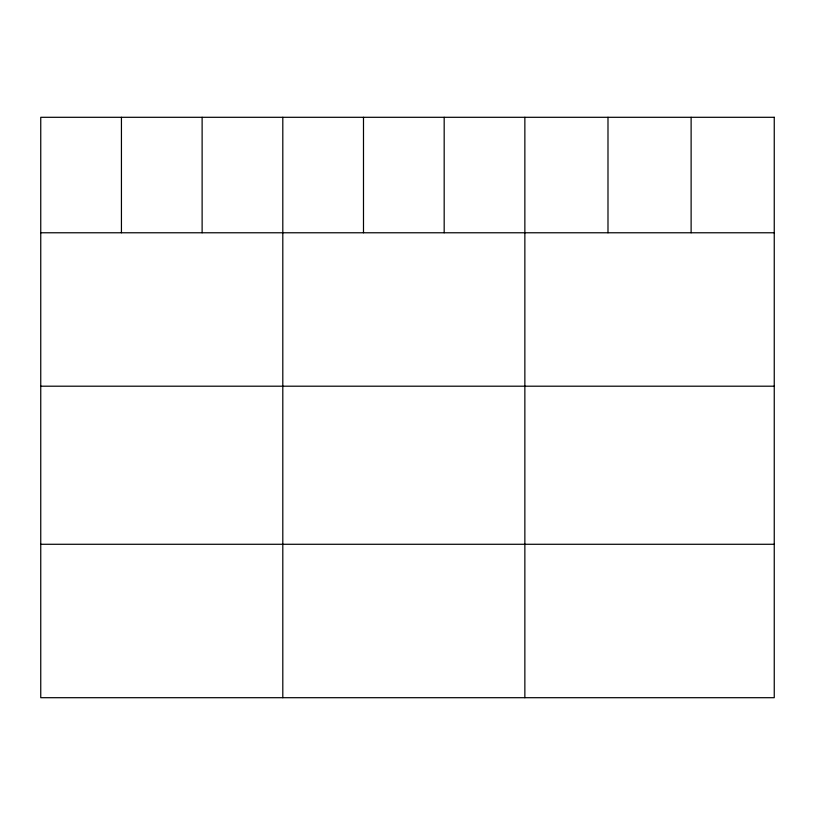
<?xml version="1.0" encoding="UTF-8"?>
<svg xmlns="http://www.w3.org/2000/svg" width="815" height="815" viewBox="0 0 815 815"><rect width="100%" height="100%" fill="white"/><g stroke="black" fill="none" stroke-linecap="round" stroke-linejoin="round"><path stroke-width="1.22" d="M40.75 232.774L774.25 232.774M40.75 386.198L774.25 386.198M40.75 544.277L774.25 544.277M691.12 117.299L691.12 232.774M607.99 117.299L607.99 232.774M524.86 117.299L524.86 697.701M444.175 117.299L444.175 232.774M363.49 117.299L363.49 232.774M282.805 117.299L282.805 697.701M202.12 117.299L202.12 232.774M121.435 117.299L121.435 232.774M774.25 117.299L40.75 117.299L40.75 697.701L774.25 697.701L774.25 117.299"/></g></svg>
